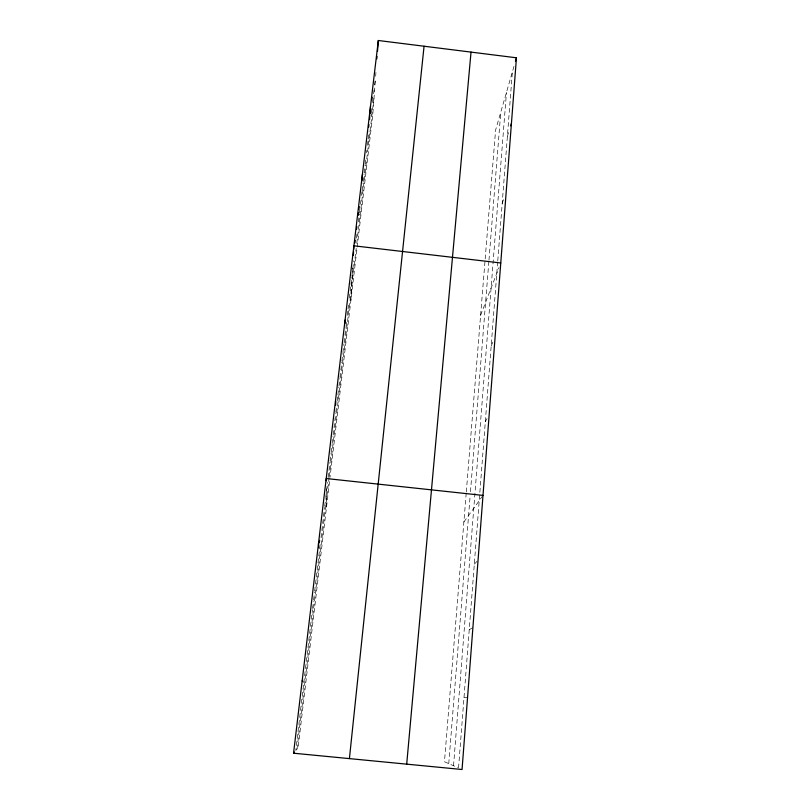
<?xml version="1.0" encoding="UTF-8"?>
<svg xmlns="http://www.w3.org/2000/svg" width="810" height="810" viewBox="0 0 810 810"><rect width="100%" height="100%" fill="white"/><g stroke="black" fill="none" stroke-linecap="round" stroke-linejoin="round"><path stroke-width="0.61" stroke-dasharray="4.05 3.04" d="M350.892 300.389L352.714 267.259M375.293 80.97L372.752 115.071L330.034 477.201M375.658 76.18L375.931 72.465M458.551 767.951L497.664 262.055M497.765 260.81L512.365 71.928M448.76 763.638L470.073 496.682M470.478 491.68L488.865 261.387M488.967 260.142L500.783 112.104M453.539 765.744L506.473 92.37M466.206 493.138L444.467 761.744L457.549 767.515M466.307 491.883L485.079 260.101M485.18 258.846L495.599 130.086L514.401 64.861M303.517 685.179L295.782 750.465L298.151 747.559L329.893 478.467M303.811 682.668L312.457 609.687M312.609 608.442L313.49 600.979M313.632 599.744L314.523 592.282M314.665 591.047L319.525 550.01M319.677 548.755L320.264 543.753M321.013 537.486L324.567 507.455M324.719 506.199L325.61 498.687M325.752 497.441L327.534 482.406M328.131 477.384L329.913 462.338M330.065 461.082L330.956 453.559M331.098 452.314L331.989 444.791M332.141 443.536L333.031 436.013M333.183 434.757L335.704 413.464M335.846 412.219L336.585 405.992M337.173 401.021L337.77 396.039M337.912 394.794L338.793 387.332M338.944 386.087L339.825 378.624M339.977 377.379L340.716 371.152M340.858 369.907L341.749 362.445M341.891 361.199L342.772 353.737M342.924 352.492L343.956 343.784M344.098 342.539L344.837 336.352M344.979 335.117L345.86 327.685M346.012 326.45L346.741 320.264M347.328 315.313L347.915 310.372M348.057 309.126L348.796 302.95M349.383 297.999L350.841 285.626M350.993 284.391L351.874 276.959M352.016 275.724L353.798 260.719M356.471 238.12L357.22 231.842M358.405 221.798L359.296 214.265M359.448 213.01L359.893 209.243M360.49 204.221L360.936 200.455M361.523 195.433L361.969 191.676M362.121 190.421L363.012 182.888M363.163 181.632L364.054 174.109M364.206 172.854L365.097 165.331M365.239 164.076L365.988 157.798M366.576 152.786L366.879 150.275M367.467 145.253L368.064 140.241M368.216 138.986L369.107 131.453M370.889 116.377L371.193 113.866M371.334 112.61L371.932 107.588M372.529 102.556L372.823 100.045M373.572 93.768L374.017 90.001M374.615 84.969L375.06 81.203M297.027 748.936L329.083 477.718M329.235 476.462L356.187 248.386M356.775 243.415L374.129 96.532M507.374 136.434L509.217 130.531M502.19 203.492L504.195 197.65M480.613 315.272L499 267.553M491.184 345.931L493.138 341.557M485.322 421.666L486.972 418.628M463.877 522.004L482.375 496.277M474.316 564.094L477.292 561.097M469.243 629.704L472.898 627.598M463.988 697.612L467.572 697.268M326.319 488.916L326.481 507.364"/><path stroke-width="1.21" d="M335.664 405.121L335.755 401.345M344.918 323.524L345.07 320.072M353.373 255.352L353.575 251.778M353.707 249.389L353.899 245.805L500.762 262.977M361.989 180.64L362.374 174.575M369.562 119.617L369.735 117.177M369.998 113.511L370.504 106.191M377.5 51.445L378.321 40.5L516.446 57.793L462.054 769.5L293.554 753.209L378.321 40.5M406.701 764.144L471.025 52.103M349.414 758.606L424.065 46.231M319.322 542.791L319.616 540.3M354.942 242.828L355.236 240.337M356.562 229.119L356.866 226.618M358.192 215.399L358.496 212.898M358.931 209.162L359.235 206.672M368.682 127.069L368.975 124.588M370.302 113.41L370.595 110.93M371.922 99.762L372.215 97.281M376.782 58.816L377.075 56.335M515.423 61.327L516.446 57.793M510.685 125.823L511.424 123.464M293.554 753.209L294.475 752.075M483.003 495.406L326.227 478.528L326.248 480.816M302.171 680.795L302.849 681.574M318.482 543.591L318.735 547.773"/></g></svg>
